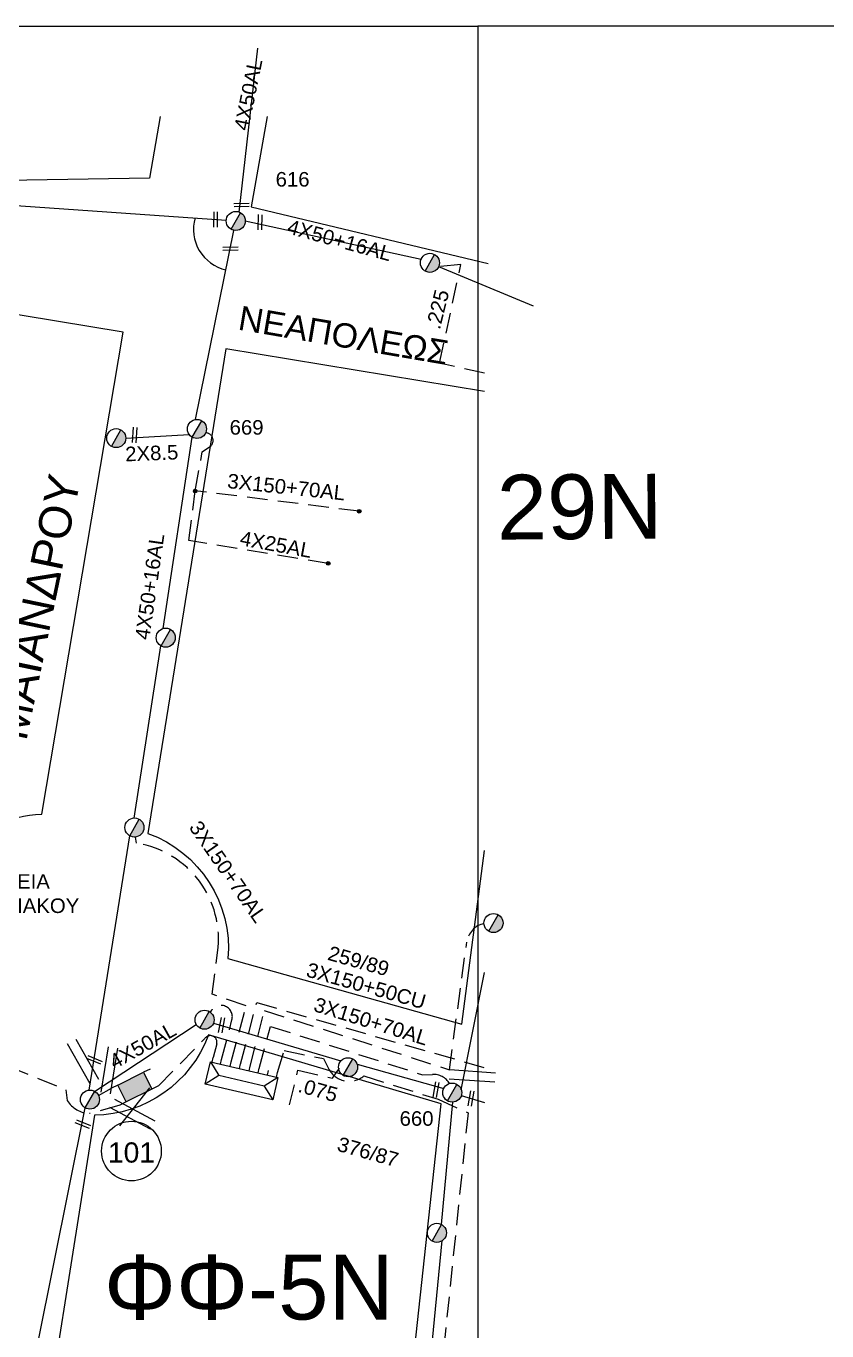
# Model space of a CAD drawing. Header units: millimetres. Extents: x 4486 to 5741, y 824 to 1856.
# Drawn here: x 5444.9 to 5543.9, y 1686.1 to 1847.4 of the extents above; entities that cross this region are included whole.
import ezdxf
from ezdxf.enums import TextEntityAlignment as Align

# ---------------------------------------------------------------- set-up
doc = ezdxf.new("R2010")
doc.units = ezdxf.units.MM
doc.linetypes.add('DASHED', pattern=[19.05, 12.7, -6.35])
for name, color, linetype in [('Link Box 4 Διευθύνσεων', 7, 'Continuous'), ('Γέφυρες Εναερίου Δικτύου', 7, 'Continuous'), ('Γυμνά εναέρια ΧΤ (3Φ)   4x50AL', 7, 'Continuous'), ('Γυμνά εναέρια ΧΤ και ΦΟΠ (3Φ)   4x50+16AL', 7, 'Continuous'), ('Επιγραφές - Σχήματα', 7, 'Continuous'), ('Καλώδια ΧΤ   2x8.5', 7, 'DASHED'), ('Καλώδια ΧΤ   3x150+50CU', 7, 'DASHED'), ('Καλώδια ΧΤ   3x150+70AL', 7, 'DASHED'), ('Καλώδια ΧΤ   4x25AL', 7, 'DASHED'), ('Καλώδια ΧΤ   4x50+13.5', 7, 'Continuous'), ('Μηχανική τομή', 7, 'Continuous'), ('Στύλος ΦΜ', 7, 'Continuous'), ('Στύλος ΦΜ @ 1', 7, 'Continuous'), ('Συνδέσεις', 7, 'Continuous'), ('Τομή', 7, 'Continuous'), ('Υποσταθμός πόλεως', 7, 'Continuous'), ('Υπόβαθρο ΔΕΗ', 7, 'Continuous'), ('Υπόγεια Καλώδια Δικτύου ΧΤ   .075', 7, 'DASHED'), ('Υπόγεια Καλώδια Δικτύου ΧΤ   .15', 7, 'DASHED')]:
    doc.layers.add(name, color=color, linetype=linetype)
doc.styles.get("Standard").update_dxf_attribs({"font": 'ARIAL.TTF'})
doc.linetypes.add('SYN_LINE', pattern='A,0.5,-0.0001,["/\\/\\/\\/",Standard,S=0.1,R=0,X=0,Y=-0.05],-0.25', length=0.7501)

# ---------------------------------------------------------------- blocks, each defined once
blk = doc.blocks.new('ΥΠΑΡΧΩΝ ΤΣΙΜΕΝΤΕΝΙΟΣ ΣΤΥΛΟΣ')
at = {"layer": 'Στύλος ΦΜ'}
blk.add_hatch(color=7, dxfattribs=at).paths.add_polyline_path([(-1.29, -2.28, 0.574793), (2.62, 0, 0.268822), (1.3, 2.27)])
at = {"layer": 'Στύλος ΦΜ', "color": 7}
blk.add_line((-1.29, -2.28), (1.3, 2.27), dxfattribs=at)
blk.add_circle((0, 0), 2.62, dxfattribs=at)
at = {"layer": 'Στύλος ΦΜ', "flags": 4}
for tag, p in [('ΑΡΙΘΜΟΣ', (-4.68, 8.05)), ('ΤΥΠΟΣ', (-4.91, 3.03))]:
    blk.add_attdef(tag, p, '', height=4, dxfattribs=at)
blk = doc.blocks.new('LINK BOX 4 ΑΝΑΧΩΡΗΣΕΩΝ')
at = {"layer": 'Link Box 4 Διευθύνσεων', "ltscale": 40}
blk.add_hatch(color=256, dxfattribs=at).paths.add_polyline_path([(-3.54, 0), (-3.54, -4.67), (3.54, -4.67), (3.54, 0)])
for p, q in [((-3.54, 0), (-5.33, 0)), ((5.33, 0), (3.54, 0)), ((-3.54, -4.67), (-5.33, -4.67)), ((5.33, -4.67), (3.54, -4.67))]:
    blk.add_line(p, q, dxfattribs=at)
blk.add_lwpolyline([(-3.54, -4.67), (-3.54, 0), (3.54, 0), (3.54, -4.67)], close=True, dxfattribs=at)
blk = doc.blocks.new('ΥΠΟΣΤΑΘΜΟΣ ΠΟΛΕΩΣ 8 ΑΝΑΧΩΡΗΣΕΩΝ')
at = {"layer": 'Υποσταθμός πόλεως', "linetype": 'Continuous', "ltscale": 40}
for p, q in [((-8.18, -2.82), (-8.18, -4)), ((-5.9, -2.82), (-5.9, -4)), ((-3.55, -2.82), (-3.55, -4)), ((-1.28, -2.82), (-1.28, -4)), ((1.23, -2.82), (1.23, -4)), ((3.56, -2.82), (3.56, -4)), ((6.03, -2.82), (6.03, -4)), ((8.16, -2.82), (8.16, -4))]:
    blk.add_line(p, q, dxfattribs=at)
blk.add_lwpolyline([(-8.57, 2.82), (8.57, 2.82), (8.57, -2.82), (-8.57, -2.82)], close=True, dxfattribs=at)
for points in [[(-5.75, 0), (-8.57, 2.82)], [(5.75, 0), (8.57, 2.82)], [(-8.57, -2.82), (-5.75, 0)], [(-5.75, 0), (5.75, 0)], [(8.57, -2.82), (5.75, 0)]]:
    blk.add_lwpolyline(points, dxfattribs=at)
at = {"layer": 'Υποσταθμός πόλεως', "linetype": 'SYN_LINE', "ltscale": 40, "flags": 1}
for tag, p in [('ΜΕΤΑΣΧΗΜΑΤΙΣΜΟΣ', (9.59, 1.44)), ('ΙΣΧΥΣ', (9.57, -1.35)), ('ΑΡΙΘΜΟΣ', (9.69, -4.07))]:
    blk.add_attdef(tag, p, '', height=1.8, dxfattribs=at)
blk = doc.blocks.new('ΤΟΜΗ')
at = {"layer": 'Τομή', "ltscale": 40}
for p, q in [((-5.68, 0), (5.68, 0)), ((5.68, -2.33), (-5.68, -2.33))]:
    blk.add_line(p, q, dxfattribs=at)
blk = doc.blocks.new('ΜΗΧΑΝΙΚΗ ΤΟΜΗ')
at = {"layer": 'Μηχανική τομή', "ltscale": 40}
for p, q in [((-1.89, 0.78), (1.89, 0.78)), ((1.89, 0), (-1.89, 0))]:
    blk.add_line(p, q, dxfattribs=at)
blk = doc.blocks.new('_ΣΥΝΔΕΣΗ')
at = {"layer": 'Συνδέσεις', "linetype": 'SYN_LINE', "ltscale": 40}
blk.add_hatch(color=256, dxfattribs=at).paths.add_polyline_path([(0.5, -0.01, 1), (-0.5, -0.01, 1)])
at = {"layer": 'Συνδέσεις'}
blk.add_circle((0, -0.01), 0.5, dxfattribs=at)

msp = doc.modelspace()

# ---------------------------------------------------------------- linework, layer by layer
at = {"layer": 'Γέφυρες Εναερίου Δικτύου', "color": 190, "linetype": 'DASHED', "ltscale": 0.2}
msp.add_lwpolyline([(5501.59, 1804.5), (5496.05, 1805.73), (5498.68, 1817.93), (5495.93, 1817.7)], dxfattribs=at)
at = {"layer": 'Γέφυρες Εναερίου Δικτύου', "color": 30, "linetype": 'DASHED', "ltscale": 0.2}
msp.add_lwpolyline([(5473.74, 1718.56), (5475.13, 1723.75), (5493.92, 1717.78), (5495.15, 1717.82, -0.26615), (5497.29, 1716.69, -2.686857)], format="xyb", dxfattribs=at)
at = {"layer": 'Γέφυρες Εναερίου Δικτύου', "color": 85, "linetype": 'DASHED', "ltscale": 0.2}
msp.add_lwpolyline([(5461.28, 1716.39), (5467.03, 1722.27, -0.818052), (5468.49, 1721.6), (5468.04, 1719.89)], format="xyb", dxfattribs=at)
msp.add_lwpolyline([(5453.88, 1715.19), (5455.47, 1716.11)], dxfattribs=at)
at = {"layer": 'Γέφυρες Εναερίου Δικτύου', "color": 2, "linetype": 'DASHED', "ltscale": 0.2}
msp.add_lwpolyline([(5456.51, 1714.02), (5452.76, 1712.96)], dxfattribs=at)
at = {"layer": 'Γυμνά εναέρια ΧΤ (3Φ)   4x50AL', "color": 190}
msp.add_lwpolyline([(5471.27, 1824.42), (5473.57, 1844.71)], dxfattribs=at)
at = {"layer": 'Γυμνά εναέρια ΧΤ (3Φ)   4x50AL', "color": 151, "linetype": 'DASHED', "ltscale": 0.2}
msp.add_lwpolyline([(5469.08, 1719.65), (5470.37, 1724.57, 0.926025), (5467.69, 1725.5, 1.52498)], format="xyb", dxfattribs=at)
at = {"layer": 'Γυμνά εναέρια ΧΤ (3Φ)   4x50AL', "color": 151}
for points in [[(5453.39, 1715.72), (5465.94, 1724)], [(5468.07, 1724.13), (5483.85, 1719.49)], [(5485.85, 1719.06), (5496.55, 1716.09)], [(5498.73, 1715.2), (5501.59, 1714.32)]]:
    msp.add_lwpolyline(points, dxfattribs=at)
at = {"layer": 'Γυμνά εναέρια ΧΤ και ΦΟΠ (3Φ)   4x50+16AL', "color": 190, "linetype": 'Continuous'}
for points in [[(5440.69, 1825.45), (5469.67, 1823.44)], [(5472.02, 1823.33), (5493.76, 1818.59)], [(5465.87, 1798.78), (5470.61, 1822.17)], [(5495.93, 1817.7), (5507.61, 1812.83)], [(5461.87, 1772.95), (5465.46, 1796.59)], [(5458.27, 1749.51), (5461.59, 1770.79)], [(5452.73, 1715.87), (5457.73, 1747.31)]]:
    msp.add_lwpolyline(points, dxfattribs=at)
at = {"layer": 'Γυμνά εναέρια ΧΤ και ΦΟΠ (3Φ)   4x50+16AL', "color": 27, "ltscale": 0.2}
msp.add_lwpolyline([(5498.73, 1715.9), (5501.59, 1730.43)], dxfattribs=at)
at = {"layer": 'Γυμνά εναέρια ΧΤ και ΦΟΠ (3Φ)   4x50+16AL', "color": 30, "ltscale": 0.2}
for points in [[(5496.29, 1699.25), (5497.68, 1714.38)], [(5494.04, 1673.5), (5496.38, 1697.26)]]:
    msp.add_lwpolyline(points, dxfattribs=at)
at = {"layer": 'Επιγραφές - Σχήματα', "ltscale": 0.2}
msp.add_line((5460.19, 1716.15), (5456.46, 1711.46), dxfattribs=at)
at = {"layer": 'Επιγραφές - Σχήματα'}
msp.add_lwpolyline([(4494.75, 1847.42), (5500.76, 1847.42), (5500.76, 847.45), (4494.75, 847.45)], close=True, dxfattribs=at)
at = {"layer": 'Επιγραφές - Σχήματα', "ltscale": 10}
msp.add_lwpolyline([(5500.76, 847.45), (5740.63, 847.45), (5740.63, 1847.42), (5500.76, 1847.42)], dxfattribs=at)
at = {"layer": 'Επιγραφές - Σχήματα', "ltscale": 0.2}
msp.add_circle((5457.94, 1708.34), 3.69, dxfattribs=at)
msp.add_arc((5470.75, 1822.3), 5.14, 164.1478, 257.2956, dxfattribs=at)
at = {"layer": 'Καλώδια ΧΤ   2x8.5', "color": 190, "linetype": 'Continuous', "ltscale": 0.2}
msp.add_lwpolyline([(5457.24, 1796.49), (5465.07, 1796.94)], dxfattribs=at)
at = {"layer": 'Καλώδια ΧΤ   3x150+70AL', "color": 190, "ltscale": 0.2}
for points in [[(5486.11, 1787.44), (5465.83, 1789.98), (5466.7, 1794.79), (5467.61, 1795.39, 0.72626), (5467.12, 1797.14, 1.042289)], [(5470.28, 1719.37), (5472.11, 1726.3), (5467.91, 1727.74), (5468.6, 1732.9, 0.407153), (5458.58, 1746.4), (5458.42, 1747.16)]]:
    msp.add_lwpolyline(points, format="xyb", dxfattribs=at)
at = {"layer": 'Καλώδια ΧΤ   3x150+70AL', "color": 27, "ltscale": 0.2}
msp.add_lwpolyline([(5472.64, 1718.82), (5474.37, 1725.72), (5497.25, 1718.39), (5499.41, 1734.18, -0.317705), (5501.53, 1736.46, -0.174071)], format="xyb", dxfattribs=at)
at = {"layer": 'Καλώδια ΧΤ   3x150+70AL', "color": 6, "ltscale": 0.2}
msp.add_lwpolyline([(5471.41, 1719.1), (5473.44, 1726.69), (5501.59, 1718.67)], dxfattribs=at)
at = {"layer": 'Καλώδια ΧΤ   3x150+70AL', "color": 1, "ltscale": 0.2}
msp.add_lwpolyline([(5476, 1718.04), (5476.83, 1720.76), (5481.69, 1719.77), (5482.31, 1718.54, 0.484509), (5486.68, 1717.63), (5495.88, 1714.74), (5495.88, 1714.74), (5499.57, 1713.07), (5491.51, 1635.12, -0.281419), (5490.31, 1633.55, -2.33834)], format="xyb", dxfattribs=at)
at = {"layer": 'Καλώδια ΧΤ   4x25AL', "color": 190, "ltscale": 0.2}
msp.add_lwpolyline([(5482.28, 1780.98), (5465.03, 1783.81), (5465.83, 1789.98)], dxfattribs=at)
at = {"layer": 'Καλώδια ΧΤ   4x50+13.5', "color": 85, "ltscale": 0.2}
msp.add_lwpolyline([(5446.36, 1684.54), (5452.22, 1713.67)], dxfattribs=at)
at = {"layer": 'Υπόβαθρο ΔΕΗ', "ltscale": 0.2}
for points in [[(5461.51, 1836.26), (5460.18, 1828.64), (5399.46, 1827.65), (5402.5, 1837.68)], [(5474.74, 1836.26), (5472.75, 1825.09), (5502.06, 1818.08)]]:
    msp.add_lwpolyline(points, dxfattribs=at)
for points in [[(5456.91, 1809.59), (5427.88, 1814.38), (5396.35, 1749.42), (5431.68, 1735.18, -0.384091), (5446.84, 1749.99)], [(5467.45, 1722.69, -0.312576), (5453.35, 1712.78), (5445.49, 1662.97), (5489.04, 1647.54), (5496.22, 1714.17)]]:
    msp.add_lwpolyline(points, format="xyb", close=True, dxfattribs=at)
msp.add_lwpolyline([(5501.59, 1802.23), (5469.62, 1807.5), (5459.97, 1747.61, -0.34035), (5469.87, 1732.13), (5498.81, 1724.04), (5501.59, 1745.49)], format="xyb", dxfattribs=at)
at = {"layer": 'Υπόγεια Καλώδια Δικτύου ΧΤ   .075', "color": 7, "linetype": 'DASHED', "ltscale": 0.2}
msp.add_lwpolyline([(5477.48, 1714.05), (5478.53, 1718.35), (5482.79, 1717.35), (5483.67, 1718.59)], dxfattribs=at)
at = {"layer": 'Υπόγεια Καλώδια Δικτύου ΧΤ   .15', "color": 2, "ltscale": 0.2}
msp.add_lwpolyline([(5350.83, 1744.8), (5351.29, 1744.74, 0.555223), (5352.07, 1745.72, -0.200837), (5352.17, 1747.3), (5355.8, 1753.77, -0.378649), (5357.11, 1754.23), (5387.25, 1742.11), (5413.1, 1731.18), (5439.14, 1720.32), (5442.78, 1718.8), (5449.82, 1715.92), (5449.99, 1714.59, 0.24365), (5452.76, 1712.96, 20.469534)], format="xyb", dxfattribs=at)

# ---------------------------------------------------------------- block references
at = {"layer": 'Link Box 4 Διευθύνσεων', "xscale": 0.4999999999999999, "yscale": 0.4999999999999999, "zscale": 0.4999999999999999, "rotation": 26.45816795302652}
msp.add_blockref('LINK BOX 4 ΑΝΑΧΩΡΗΣΕΩΝ', (5457.85, 1717.29), dxfattribs=at)
at = {"layer": 'Μηχανική τομή'}
for p, xscale, yscale, zscale, rotation in [((5471.56, 1825.5), 0.4999999999998445, 0.4999999999998445, 0.4999999999998445, 181.4965412645844), ((5468.54, 1823.52), 0.4999999999998017, 0.4999999999998017, 0.4999999999998017, 89.05950926414522), ((5474.03, 1823.16), 0.4999999999998017, 0.4999999999998017, 0.4999999999998017, 89.05950926414522), ((5470.19, 1820.1), 0.4999999999998445, 0.4999999999998445, 0.4999999999998445, 181.4965412645844), ((5458.54, 1796.85), 0.5000000000003677, 0.5000000000003677, 0.5000000000003677, 86.24501227065552), ((5469.27, 1723.87), 0.4999999999999553, 0.4999999999999553, 0.4999999999999553, 79.69807258719693), ((5453.44, 1719.78), 0.5000000000002832, 0.5000000000002832, 0.5000000000002832, 157.8074180006576), ((5495.79, 1715.88), 0.4999999999999553, 0.4999999999999553, 0.4999999999999553, 79.69807258719693), ((5500.12, 1714.8), 0.4999999999999553, 0.4999999999999553, 0.4999999999999553, 79.69807258719693), ((5452.02, 1711.85), 0.5000000000002832, 0.5000000000002832, 0.5000000000002832, 157.8074180006576)]:
    msp.add_blockref('ΜΗΧΑΝΙΚΗ ΤΟΜΗ', p, dxfattribs=dict(at, xscale=xscale, yscale=yscale, zscale=zscale, rotation=rotation))
at = {"layer": 'Στύλος ΦΜ @ 1', "ltscale": 40}
ref = msp.add_blockref('ΥΠΑΡΧΩΝ ΤΣΙΜΕΝΤΕΝΙΟΣ ΣΤΥΛΟΣ', (5470.84, 1823.33), dxfattribs=dict(at, xscale=0.4499999999998181, yscale=0.4499999999998181, zscale=0.4499999999998181))
ref.add_attrib('ΤΥΠΟΣ', '616', (5475.77, 1827.58), dxfattribs={"layer": 'Στύλος ΦΜ', "height": 1.8, "flags": 4})
at = {"layer": 'Στύλος ΦΜ @ 1', "ltscale": 40, "xscale": 0.4499999999998181, "yscale": 0.4499999999998181, "zscale": 0.4499999999998181}
for p in [(5494.85, 1818.15), (5456.06, 1796.48), (5462.18, 1771.81), (5458.31, 1748.34), (5502.71, 1736.53), (5466.98, 1724.57), (5484.72, 1718.7), (5452.81, 1714.7), (5495.71, 1698.23)]:
    msp.add_blockref('ΥΠΑΡΧΩΝ ΤΣΙΜΕΝΤΕΝΙΟΣ ΣΤΥΛΟΣ', p, dxfattribs=at)
at = {"layer": 'Στύλος ΦΜ @ 1', "ltscale": 40}
ref = msp.add_blockref('ΥΠΑΡΧΩΝ ΤΣΙΜΕΝΤΕΝΙΟΣ ΣΤΥΛΟΣ', (5466.04, 1797.61), dxfattribs=dict(at, xscale=0.4499999999998181, yscale=0.4499999999998181, zscale=0.4499999999998181))
ref.add_attrib('ΤΥΠΟΣ', '669', (5470.08, 1796.91), dxfattribs={"layer": 'Στύλος ΦΜ', "height": 1.8, "flags": 4})
ref = msp.add_blockref('ΥΠΑΡΧΩΝ ΤΣΙΜΕΝΤΕΝΙΟΣ ΣΤΥΛΟΣ', (5497.61, 1715.56), dxfattribs=dict(at, xscale=0.4499999999998181, yscale=0.4499999999998181, zscale=0.4499999999998181))
ref.add_attrib('ΤΥΠΟΣ', '660', (5491.1, 1711.46), dxfattribs={"layer": 'Στύλος ΦΜ', "height": 1.8, "flags": 4})
at = {"layer": 'Συνδέσεις', "xscale": 0.4499999999998181, "yscale": 0.4499999999998181, "zscale": 0.4499999999998181}
for p in [(5465.82, 1789.94), (5486.11, 1787.44), (5482.28, 1780.99)]:
    msp.add_blockref('_ΣΥΝΔΕΣΗ', p, dxfattribs=at)
at = {"layer": 'Τομή'}
for p, xscale, yscale, zscale, rotation in [((5452.46, 1719.71), 0.4999999999998699, 0.4999999999998699, 0.4999999999998699, 299.6275102762456), ((5454.63, 1718.42), 0.499999999999942, 0.499999999999942, 0.499999999999942, 80.82920420242246), ((5500.13, 1718.21), 0.4999999999999389, 0.4999999999999389, 0.4999999999999389, 356.1366903724559), ((5458.34, 1713.4), 0.4999999999999613, 0.4999999999999613, 0.4999999999999613, 331.9883967899144)]:
    msp.add_blockref('ΤΟΜΗ', p, dxfattribs=dict(at, xscale=xscale, yscale=yscale, zscale=zscale, rotation=rotation))
at = {"layer": 'Υποσταθμός πόλεως', "xscale": 0.5, "yscale": 0.5, "zscale": 0.5, "rotation": 166.8981749760327}
msp.add_blockref('ΥΠΟΣΤΑΘΜΟΣ ΠΟΛΕΩΣ 8 ΑΝΑΧΩΡΗΣΕΩΝ', (5471.56, 1717.02), dxfattribs=at)

# ---------------------------------------------------------------- texts
at = {"layer": 'Γυμνά εναέρια ΧΤ (3Φ)   4x50AL', "ltscale": 0.2}
for rotation, p in [(78.5308, (5472.38, 1838.97)), (29.1746, (5459.32, 1721.39))]:
    msp.add_text('4X50AL', height=1.8, rotation=rotation, dxfattribs=at).set_placement(p, align=Align.MIDDLE)
at = {"layer": 'Γυμνά εναέρια ΧΤ και ΦΟΠ (3Φ)   4x50+16AL', "ltscale": 0.2}
for rotation, p in [(344.6699, (5483.69, 1820.95)), (81.8099, (5460.19, 1778.13))]:
    msp.add_text('4X50+16AL', height=1.8, rotation=rotation, dxfattribs=at).set_placement(p, align=Align.MIDDLE)
at = {"layer": 'Επιγραφές - Σχήματα', "ltscale": 0.2, "attachment_point": 1}
for s, insert, char_height, width, rotation in [('.225', (5494.33, 1810.25), 1.8, 6.948, 76.0944), ('ΝEΑΠΟΛΕΩΣ', (5471.5, 1812.87), 3, 29.1423, 350.381), ('ΜΑΙΑΝΔΡΟΥ', (5441.01, 1759.74), 4, 29.1423, 78.2596), ('29Ν', (5503.09, 1791.93), 8, 29.1423, 0.4088), ('259/89', (5482.57, 1733.74), 1.8, 6.948, 344.333), ('376/87', (5483.73, 1710.14), 1.8, 6.948, 344.333)]:
    msp.add_mtext(s, dxfattribs=dict(at, insert=insert, char_height=char_height, width=width, rotation=rotation))
for s, insert, char_height, width in [('ΠΛΑΤΕΙΑ \\PΑΘ. ΔΙΑΚΟΥ', (5437.09, 1742.57), 1.8, 15.7051), ('101', (5455.03, 1709.41), 2.5, 6.6356), ('ΦΦ-5Ν', (5454.53, 1695.51), 8, 50.8867)]:
    msp.add_mtext(s, dxfattribs=dict(at, insert=insert, char_height=char_height, width=width))
at = {"layer": 'Καλώδια ΧΤ   2x8.5', "ltscale": 0.2}
msp.add_text('2X8.5', height=1.8, rotation=2.2885, dxfattribs=at).set_placement((5460.45, 1794.63), align=Align.MIDDLE)
at = {"layer": 'Καλώδια ΧΤ   3x150+50CU', "ltscale": 0.2, "insert": (5479.91, 1731.69), "char_height": 1.8, "width": 6.948, "attachment_point": 1, "rotation": 344.333}
msp.add_mtext('3Χ150+50CU ', dxfattribs=at)
at = {"layer": 'Καλώδια ΧΤ   3x150+70AL', "ltscale": 0.2}
for rotation, p in [(353.9407, (5477.09, 1790.44)), (304.803, (5469.89, 1742.87)), (342.7918, (5487.58, 1724.38))]:
    msp.add_text('3X150+70AL', height=1.8, rotation=rotation, dxfattribs=at).set_placement(p, align=Align.MIDDLE)
at = {"layer": 'Καλώδια ΧΤ   4x25AL', "ltscale": 0.2}
msp.add_text('4X25AL', height=1.8, rotation=349.6706, dxfattribs=at).set_placement((5475.82, 1783.34), align=Align.MIDDLE)
at = {"layer": 'Υπόγεια Καλώδια Δικτύου ΧΤ   .075', "ltscale": 0.2, "insert": (5478.91, 1717.42), "char_height": 1.8, "width": 6.948, "attachment_point": 1, "rotation": 344.333}
msp.add_mtext('.075', dxfattribs=at)

doc.saveas('drawing.dxf')
